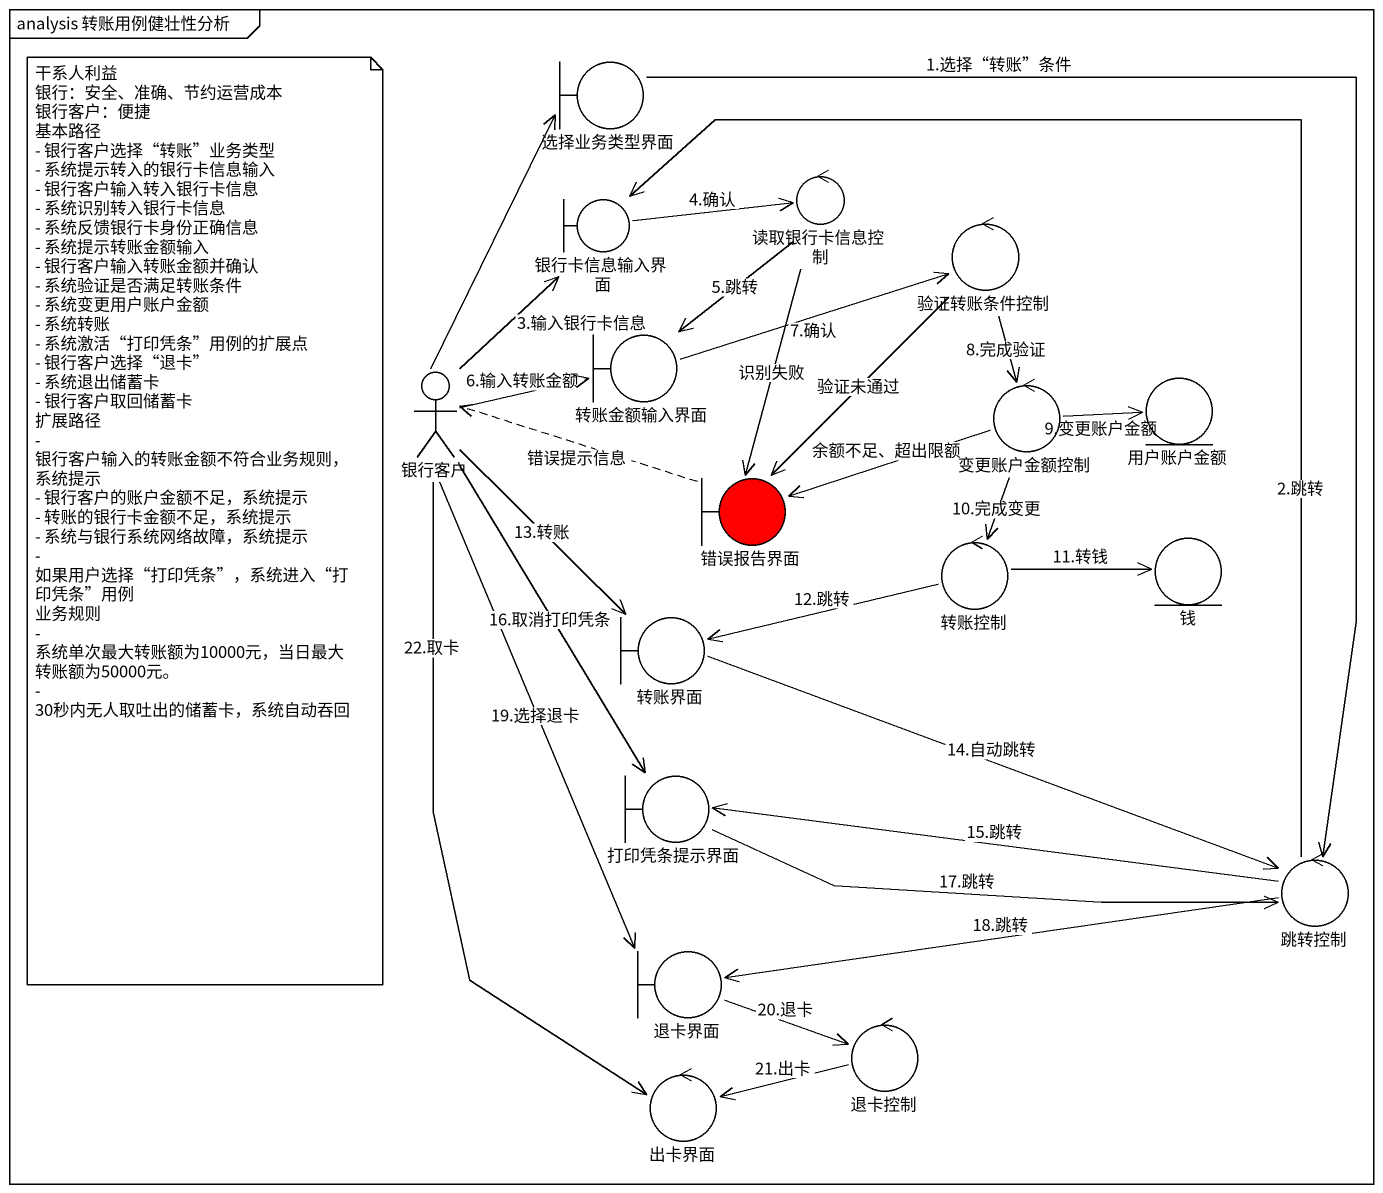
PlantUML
@startuml
mainframe analysis 转账用例健壮性分析
boundary 选择业务类型界面
boundary 银行卡信息输入界面
control 读取银行卡信息控制
control 验证转账条件控制
boundary 转账金额输入界面
actor 银行客户
control 变更账户金额控制
entity 用户账户金额
boundary 错误报告界面 #FF0000
control 转账控制
entity 钱
boundary 转账界面
boundary 打印凭条提示界面
control 跳转控制
boundary 退卡界面
control 退卡控制
control 出卡界面
选择业务类型界面 --> 跳转控制 : 1.选择“转账”条件
银行卡信息输入界面 -right-> 读取银行卡信息控制 : 4.确认
读取银行卡信息控制 --> 转账金额输入界面 : 5.跳转
读取银行卡信息控制 --> 错误报告界面 : 识别失败
验证转账条件控制 --> 变更账户金额控制 : 8.完成验证
验证转账条件控制 --> 错误报告界面 : 验证未通过
转账金额输入界面 -right-> 验证转账条件控制 : 7.确认
银行客户 -up-> 选择业务类型界面
银行客户 -up-> 银行卡信息输入界面 : 3.输入银行卡信息
银行客户 -right-> 转账金额输入界面 : 6.输入转账金额
银行客户 --> 转账界面 : 13.转账
银行客户 --> 打印凭条提示界面 : 16.取消打印凭条
银行客户 --> 退卡界面 : 19.选择退卡
银行客户 --> 出卡界面 : 22.取卡
变更账户金额控制 -right-> 用户账户金额 : 9.变更账户金额
变更账户金额控制 -left-> 错误报告界面 : 余额不足、超出限额
变更账户金额控制 --> 转账控制 : 10.完成变更
错误报告界面 .left.> 银行客户 : 错误提示信息
转账控制 -right-> 钱 : 11.转钱
转账控制 -left-> 转账界面 : 12.跳转
转账界面 -right-> 跳转控制 : 14.自动跳转
打印凭条提示界面 -right-> 跳转控制 : 17.跳转
跳转控制 -up-> 银行卡信息输入界面 : 2.跳转
跳转控制 -left-> 打印凭条提示界面 : 15.跳转
跳转控制 -left-> 退卡界面 : 18.跳转
退卡界面 -right-> 退卡控制 : 20.退卡
退卡控制 -left-> 出卡界面 : 21.出卡
note as N1
  干系人利益
  银行：安全、准确、节约运营成本
  银行客户：便捷
  基本路径
  - 银行客户选择“转账”业务类型
  - 系统提示转入的银行卡信息输入
  - 银行客户输入转入银行卡信息
  - 系统识别转入银行卡信息
  - 系统反馈银行卡身份正确信息
  - 系统提示转账金额输入
  - 银行客户输入转账金额并确认
  - 系统验证是否满足转账条件
  - 系统变更用户账户金额
  - 系统转账
  - 系统激活“打印凭条”用例的扩展点
  - 银行客户选择“退卡”
  - 系统退出储蓄卡
  - 银行客户取回储蓄卡
  扩展路径
  - 银行客户输入的转账金额不符合业务规则，系统提示
  - 银行客户的账户金额不足，系统提示
  - 转账的银行卡金额不足，系统提示
  - 系统与银行系统网络故障，系统提示
  - 如果用户选择“打印凭条”，系统进入“打印凭条”用例
  业务规则
  - 系统单次最大转账额为10000元，当日最大转账额为50000元。
  - 30秒内无人取吐出的储蓄卡，系统自动吞回
end note
@enduml
